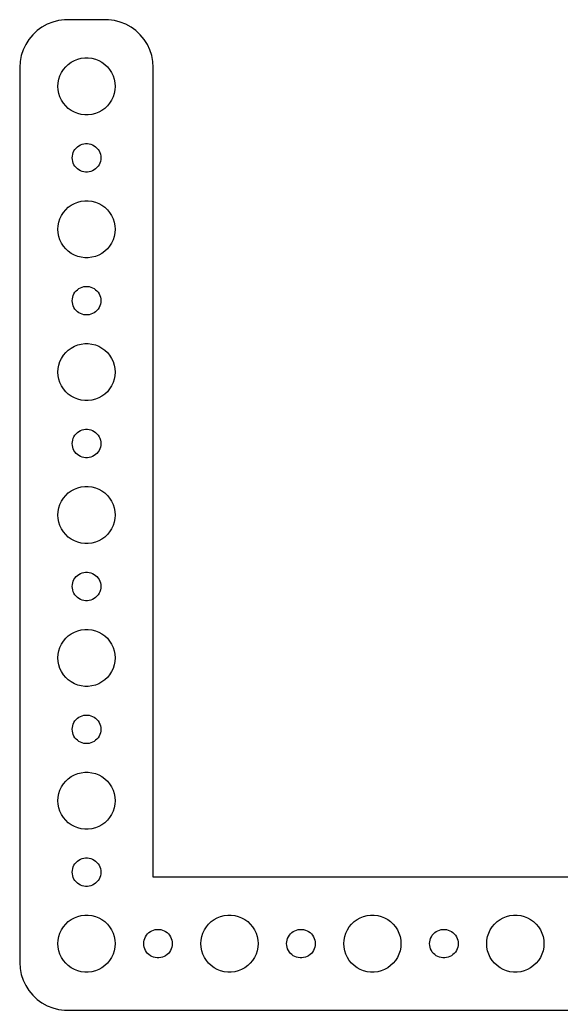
# Model space of a CAD drawing. Header units: metres. Extents: x -60 to 60, y -52 to 52.
# Drawn here: x -59.5 to -2.7, y -52 to 52 of the extents above; entities that cross this region are included whole.
import ezdxf

# ---------------------------------------------------------------- set-up
doc = ezdxf.new("R2010")
doc.units = ezdxf.units.M

msp = doc.modelspace()

# ---------------------------------------------------------------- linework, layer by layer
for p, q in [((-54.8139, 51.9901), (-55.4369, 51.9114)), ((-50.186, 51.9901), (-54.8139, 51.9901)), ((-49.5631, 51.9114), (-50.186, 51.9901)), ((-57.1791, 51.2216), (-57.6871, 50.8526)), ((-56.6289, 51.5241), (-57.1791, 51.2216)), ((-56.0451, 51.7553), (-56.6289, 51.5241)), ((-55.4369, 51.9114), (-56.0451, 51.7553)), ((-48.9549, 51.7553), (-49.5631, 51.9114)), ((-48.3711, 51.5241), (-48.9549, 51.7553)), ((-47.8209, 51.2216), (-48.3711, 51.5241)), ((-47.3129, 50.8526), (-47.8209, 51.2216)), ((-58.5451, 49.9389), (-58.8815, 49.4088)), ((-58.1448, 50.4227), (-58.5451, 49.9389)), ((-57.6871, 50.8526), (-58.1448, 50.4227)), ((-46.8551, 50.4227), (-47.3129, 50.8526)), ((-46.4549, 49.9389), (-46.8551, 50.4227)), ((-46.1185, 49.4088), (-46.4549, 49.9389)), ((-58.8815, 49.4088), (-59.1489, 48.8406)), ((-45.8511, 48.8406), (-46.1185, 49.4088)), ((-59.3429, 48.2434), (-59.4606, 47.6267)), ((-59.1489, 48.8406), (-59.3429, 48.2434)), ((-53.7773, 47.7145), (-53.427, 47.8532)), ((-53.427, 47.8532), (-53.0621, 47.9469)), ((-53.0621, 47.9469), (-52.6884, 47.9941)), ((-52.6884, 47.9941), (-52.3116, 47.9941)), ((-52.3116, 47.9941), (-51.9379, 47.9469)), ((-51.9379, 47.9469), (-51.5729, 47.8532)), ((-51.5729, 47.8532), (-51.2227, 47.7145)), ((-45.6571, 48.2434), (-45.8511, 48.8406)), ((-45.5394, 47.6267), (-45.6571, 48.2434)), ((-59.4606, 47.6267), (-59.5, 47)), ((-59.5, 47), (-59.5, -47)), ((-54.927, 46.7634), (-54.6869, 47.0536)), ((-54.6869, 47.0536), (-54.4123, 47.3115)), ((-54.4123, 47.3115), (-54.1075, 47.533)), ((-54.1075, 47.533), (-53.7773, 47.7145)), ((-51.2227, 47.7145), (-50.8925, 47.533)), ((-50.8925, 47.533), (-50.5877, 47.3115)), ((-50.5877, 47.3115), (-50.3131, 47.0536)), ((-50.3131, 47.0536), (-50.0729, 46.7634)), ((-45.5, 47), (-45.5394, 47.6267)), ((-45.5, -38.0099), (-45.5, 47)), ((-55.4057, 45.7461), (-55.2893, 46.1044)), ((-55.2893, 46.1044), (-55.1289, 46.4453)), ((-55.1289, 46.4453), (-54.927, 46.7634)), ((-50.0729, 46.7634), (-49.8711, 46.4453)), ((-49.8711, 46.4453), (-49.7107, 46.1044)), ((-49.7107, 46.1044), (-49.5942, 45.7461)), ((-55.5, 45), (-55.4763, 45.376)), ((-55.4763, 44.624), (-55.5, 45)), ((-55.4763, 45.376), (-55.4057, 45.7461)), ((-49.5942, 45.7461), (-49.5237, 45.376)), ((-49.5237, 45.376), (-49.5, 45)), ((-49.5, 45), (-49.5237, 44.624)), ((-55.4057, 44.2539), (-55.4763, 44.624)), ((-55.2893, 43.8956), (-55.4057, 44.2539)), ((-55.1289, 43.5547), (-55.2893, 43.8956)), ((-49.7107, 43.8956), (-49.8711, 43.5547)), ((-49.5942, 44.2539), (-49.7107, 43.8956)), ((-49.5237, 44.624), (-49.5942, 44.2539)), ((-54.927, 43.2366), (-55.1289, 43.5547)), ((-54.6869, 42.9464), (-54.927, 43.2366)), ((-54.4123, 42.6885), (-54.6869, 42.9464)), ((-54.1075, 42.467), (-54.4123, 42.6885)), ((-50.5877, 42.6885), (-50.8925, 42.467)), ((-50.3131, 42.9464), (-50.5877, 42.6885)), ((-50.0729, 43.2366), (-50.3131, 42.9464)), ((-49.8711, 43.5547), (-50.0729, 43.2366)), ((-53.7773, 42.2855), (-54.1075, 42.467)), ((-53.427, 42.1468), (-53.7773, 42.2855)), ((-53.0621, 42.0531), (-53.427, 42.1468)), ((-52.6884, 42.0059), (-53.0621, 42.0531)), ((-52.3116, 42.0059), (-52.6884, 42.0059)), ((-51.9379, 42.0531), (-52.3116, 42.0059)), ((-51.5729, 42.1468), (-51.9379, 42.0531)), ((-51.2227, 42.2855), (-51.5729, 42.1468)), ((-50.8925, 42.467), (-51.2227, 42.2855)), ((-53.7135, 38.3817), (-53.5934, 38.5268)), ((-53.5934, 38.5268), (-53.4561, 38.6558)), ((-53.4561, 38.6558), (-53.3037, 38.7665)), ((-53.3037, 38.7665), (-53.1387, 38.8572)), ((-53.1387, 38.8572), (-52.9635, 38.9266)), ((-52.9635, 38.9266), (-52.7811, 38.9734)), ((-52.7811, 38.9734), (-52.5942, 38.997)), ((-52.5942, 38.997), (-52.4058, 38.997)), ((-52.4058, 38.997), (-52.2189, 38.9734)), ((-52.2189, 38.9734), (-52.0365, 38.9266)), ((-52.0365, 38.9266), (-51.8613, 38.8572)), ((-51.8613, 38.8572), (-51.6963, 38.7665)), ((-51.6963, 38.7665), (-51.5439, 38.6558)), ((-51.5439, 38.6558), (-51.4065, 38.5268)), ((-51.4065, 38.5268), (-51.2865, 38.3817)), ((-54, 37.5), (-53.9882, 37.688)), ((-53.9882, 37.312), (-54, 37.5)), ((-53.9882, 37.688), (-53.9529, 37.873)), ((-53.9529, 37.873), (-53.8947, 38.0522)), ((-53.8947, 38.0522), (-53.8145, 38.2226)), ((-53.8145, 38.2226), (-53.7135, 38.3817)), ((-51.2865, 38.3817), (-51.1855, 38.2226)), ((-51.1855, 38.2226), (-51.1053, 38.0522)), ((-51.1053, 38.0522), (-51.0471, 37.873)), ((-51.0471, 37.873), (-51.0118, 37.688)), ((-51.0118, 37.688), (-51, 37.5)), ((-51, 37.5), (-51.0118, 37.312)), ((-53.9529, 37.127), (-53.9882, 37.312)), ((-53.8947, 36.9478), (-53.9529, 37.127)), ((-53.8145, 36.7774), (-53.8947, 36.9478)), ((-53.7135, 36.6183), (-53.8145, 36.7774)), ((-53.5934, 36.4732), (-53.7135, 36.6183)), ((-53.4561, 36.3442), (-53.5934, 36.4732)), ((-51.4065, 36.4732), (-51.5439, 36.3442)), ((-51.2865, 36.6183), (-51.4065, 36.4732)), ((-51.1855, 36.7774), (-51.2865, 36.6183)), ((-51.1053, 36.9478), (-51.1855, 36.7774)), ((-51.0471, 37.127), (-51.1053, 36.9478)), ((-51.0118, 37.312), (-51.0471, 37.127)), ((-53.3037, 36.2335), (-53.4561, 36.3442)), ((-53.1387, 36.1428), (-53.3037, 36.2335)), ((-52.9635, 36.0734), (-53.1387, 36.1428)), ((-52.7811, 36.0266), (-52.9635, 36.0734)), ((-52.5942, 36.003), (-52.7811, 36.0266)), ((-52.4058, 36.003), (-52.5942, 36.003)), ((-52.2189, 36.0266), (-52.4058, 36.003)), ((-52.0365, 36.0734), (-52.2189, 36.0266)), ((-51.8613, 36.1428), (-52.0365, 36.0734)), ((-51.6963, 36.2335), (-51.8613, 36.1428)), ((-51.5439, 36.3442), (-51.6963, 36.2335)), ((-54.6869, 32.0536), (-54.4123, 32.3115)), ((-54.4123, 32.3115), (-54.1075, 32.533)), ((-54.1075, 32.533), (-53.7773, 32.7145)), ((-53.7773, 32.7145), (-53.427, 32.8532)), ((-53.427, 32.8532), (-53.0621, 32.9469)), ((-53.0621, 32.9469), (-52.6884, 32.9941)), ((-52.6884, 32.9941), (-52.3116, 32.9941)), ((-52.3116, 32.9941), (-51.9379, 32.9469)), ((-51.9379, 32.9469), (-51.5729, 32.8532)), ((-51.5729, 32.8532), (-51.2227, 32.7145)), ((-51.2227, 32.7145), (-50.8925, 32.533)), ((-50.8925, 32.533), (-50.5877, 32.3115)), ((-50.5877, 32.3115), (-50.3131, 32.0536)), ((-55.2893, 31.1044), (-55.1289, 31.4453)), ((-55.1289, 31.4453), (-54.927, 31.7634)), ((-54.927, 31.7634), (-54.6869, 32.0536)), ((-50.3131, 32.0536), (-50.0729, 31.7634)), ((-50.0729, 31.7634), (-49.8711, 31.4453)), ((-49.8711, 31.4453), (-49.7107, 31.1044)), ((-55.5, 30), (-55.4763, 30.376)), ((-55.4763, 30.376), (-55.4057, 30.7461)), ((-55.4057, 30.7461), (-55.2893, 31.1044)), ((-49.7107, 31.1044), (-49.5942, 30.7461)), ((-49.5942, 30.7461), (-49.5237, 30.376)), ((-49.5237, 30.376), (-49.5, 30)), ((-55.4763, 29.624), (-55.5, 30)), ((-55.4057, 29.2539), (-55.4763, 29.624)), ((-55.2893, 28.8956), (-55.4057, 29.2539)), ((-49.5942, 29.2539), (-49.7107, 28.8956)), ((-49.5237, 29.624), (-49.5942, 29.2539)), ((-49.5, 30), (-49.5237, 29.624)), ((-55.1289, 28.5547), (-55.2893, 28.8956)), ((-54.927, 28.2366), (-55.1289, 28.5547)), ((-54.6869, 27.9464), (-54.927, 28.2366)), ((-50.0729, 28.2366), (-50.3131, 27.9464)), ((-49.8711, 28.5547), (-50.0729, 28.2366)), ((-49.7107, 28.8956), (-49.8711, 28.5547)), ((-54.4123, 27.6884), (-54.6869, 27.9464)), ((-54.1075, 27.467), (-54.4123, 27.6884)), ((-53.7773, 27.2855), (-54.1075, 27.467)), ((-53.427, 27.1468), (-53.7773, 27.2855)), ((-53.0621, 27.0531), (-53.427, 27.1468)), ((-52.6884, 27.0059), (-53.0621, 27.0531)), ((-51.9379, 27.0531), (-52.3116, 27.0059)), ((-51.5729, 27.1468), (-51.9379, 27.0531)), ((-51.2227, 27.2855), (-51.5729, 27.1468)), ((-50.8925, 27.467), (-51.2227, 27.2855)), ((-50.5877, 27.6884), (-50.8925, 27.467)), ((-50.3131, 27.9464), (-50.5877, 27.6884)), ((-52.3116, 27.0059), (-52.6884, 27.0059)), ((-53.1387, 23.8572), (-52.9635, 23.9266)), ((-52.9635, 23.9266), (-52.7811, 23.9734)), ((-52.7811, 23.9734), (-52.5942, 23.997)), ((-52.5942, 23.997), (-52.4058, 23.997)), ((-52.4058, 23.997), (-52.2189, 23.9734)), ((-52.2189, 23.9734), (-52.0365, 23.9266)), ((-52.0365, 23.9266), (-51.8613, 23.8572)), ((-53.9529, 22.873), (-53.8947, 23.0522)), ((-53.8947, 23.0522), (-53.8145, 23.2226)), ((-53.8145, 23.2226), (-53.7135, 23.3817)), ((-53.7135, 23.3817), (-53.5934, 23.5268)), ((-53.5934, 23.5268), (-53.4561, 23.6558)), ((-53.4561, 23.6558), (-53.3037, 23.7665)), ((-53.3037, 23.7665), (-53.1387, 23.8572)), ((-51.8613, 23.8572), (-51.6963, 23.7665)), ((-51.6963, 23.7665), (-51.5439, 23.6558)), ((-51.5439, 23.6558), (-51.4065, 23.5268)), ((-51.4065, 23.5268), (-51.2865, 23.3817)), ((-51.2865, 23.3817), (-51.1855, 23.2226)), ((-51.1855, 23.2226), (-51.1053, 23.0522)), ((-51.1053, 23.0522), (-51.0471, 22.873)), ((-54, 22.5), (-53.9882, 22.688)), ((-53.9882, 22.312), (-54, 22.5)), ((-53.9882, 22.688), (-53.9529, 22.873)), ((-53.9529, 22.127), (-53.9882, 22.312)), ((-53.8947, 21.9478), (-53.9529, 22.127)), ((-53.8145, 21.7774), (-53.8947, 21.9478)), ((-51.1053, 21.9478), (-51.1855, 21.7774)), ((-51.0471, 22.127), (-51.1053, 21.9478)), ((-51.0471, 22.873), (-51.0118, 22.688)), ((-51.0118, 22.312), (-51.0471, 22.127)), ((-51.0118, 22.688), (-51, 22.5)), ((-51, 22.5), (-51.0118, 22.312)), ((-53.7135, 21.6183), (-53.8145, 21.7774)), ((-53.5934, 21.4732), (-53.7135, 21.6183)), ((-53.4561, 21.3442), (-53.5934, 21.4732)), ((-53.3037, 21.2335), (-53.4561, 21.3442)), ((-53.1387, 21.1427), (-53.3037, 21.2335)), ((-52.9635, 21.0734), (-53.1387, 21.1427)), ((-52.7811, 21.0266), (-52.9635, 21.0734)), ((-52.5942, 21.003), (-52.7811, 21.0266)), ((-52.4058, 21.003), (-52.5942, 21.003)), ((-52.2189, 21.0266), (-52.4058, 21.003)), ((-52.0365, 21.0734), (-52.2189, 21.0266)), ((-51.8613, 21.1427), (-52.0365, 21.0734)), ((-51.6963, 21.2335), (-51.8613, 21.1427)), ((-51.5439, 21.3442), (-51.6963, 21.2335)), ((-51.4065, 21.4732), (-51.5439, 21.3442)), ((-51.2865, 21.6183), (-51.4065, 21.4732)), ((-51.1855, 21.7774), (-51.2865, 21.6183)), ((-54.1075, 17.533), (-53.7773, 17.7145)), ((-53.7773, 17.7145), (-53.427, 17.8532)), ((-53.427, 17.8532), (-53.0621, 17.9469)), ((-53.0621, 17.9469), (-52.6884, 17.9941)), ((-52.6884, 17.9941), (-52.3116, 17.9941)), ((-52.3116, 17.9941), (-51.9379, 17.9469)), ((-51.9379, 17.9469), (-51.5729, 17.8532)), ((-51.5729, 17.8532), (-51.2227, 17.7145)), ((-51.2227, 17.7145), (-50.8925, 17.533)), ((-55.1289, 16.4453), (-54.927, 16.7634)), ((-54.927, 16.7634), (-54.6869, 17.0536)), ((-54.6869, 17.0536), (-54.4123, 17.3115)), ((-54.4123, 17.3115), (-54.1075, 17.533)), ((-50.8925, 17.533), (-50.5877, 17.3115)), ((-50.5877, 17.3115), (-50.3131, 17.0536)), ((-50.3131, 17.0536), (-50.0729, 16.7634)), ((-50.0729, 16.7634), (-49.8711, 16.4453)), ((-55.4763, 15.376), (-55.4057, 15.7461)), ((-55.4057, 15.7461), (-55.2893, 16.1044)), ((-55.2893, 16.1044), (-55.1289, 16.4453)), ((-49.8711, 16.4453), (-49.7107, 16.1044)), ((-49.7107, 16.1044), (-49.5942, 15.7461)), ((-49.5942, 15.7461), (-49.5237, 15.376)), ((-55.5, 15), (-55.4763, 15.376)), ((-55.4763, 14.624), (-55.5, 15)), ((-55.4057, 14.2539), (-55.4763, 14.624)), ((-49.5237, 14.624), (-49.5942, 14.2539)), ((-49.5237, 15.376), (-49.5, 15)), ((-49.5, 15), (-49.5237, 14.624)), ((-55.2893, 13.8956), (-55.4057, 14.2539)), ((-55.1289, 13.5547), (-55.2893, 13.8956)), ((-54.927, 13.2366), (-55.1289, 13.5547)), ((-49.8711, 13.5547), (-50.0729, 13.2366)), ((-49.7107, 13.8956), (-49.8711, 13.5547)), ((-49.5942, 14.2539), (-49.7107, 13.8956)), ((-54.6869, 12.9464), (-54.927, 13.2366)), ((-54.4123, 12.6884), (-54.6869, 12.9464)), ((-54.1075, 12.467), (-54.4123, 12.6884)), ((-50.5877, 12.6884), (-50.8925, 12.467)), ((-50.3131, 12.9464), (-50.5877, 12.6884)), ((-50.0729, 13.2366), (-50.3131, 12.9464)), ((-53.7773, 12.2855), (-54.1075, 12.467)), ((-53.427, 12.1468), (-53.7773, 12.2855)), ((-53.0621, 12.0531), (-53.427, 12.1468)), ((-52.6884, 12.0059), (-53.0621, 12.0531)), ((-52.3116, 12.0059), (-52.6884, 12.0059)), ((-51.9379, 12.0531), (-52.3116, 12.0059)), ((-51.5729, 12.1468), (-51.9379, 12.0531)), ((-51.2227, 12.2855), (-51.5729, 12.1468)), ((-50.8925, 12.467), (-51.2227, 12.2855)), ((-53.8145, 8.22263), (-53.7135, 8.38167)), ((-53.7135, 8.38167), (-53.5934, 8.52681)), ((-53.5934, 8.52681), (-53.4561, 8.65576)), ((-53.4561, 8.65576), (-53.3037, 8.76648)), ((-53.3037, 8.76648), (-53.1387, 8.85724)), ((-53.1387, 8.85724), (-52.9635, 8.92657)), ((-52.9635, 8.92657), (-52.7811, 8.97342)), ((-52.7811, 8.97342), (-52.5942, 8.99704)), ((-52.5942, 8.99704), (-52.4058, 8.99704)), ((-52.4058, 8.99704), (-52.2189, 8.97342)), ((-52.2189, 8.97342), (-52.0365, 8.92657)), ((-52.0365, 8.92657), (-51.8613, 8.85724)), ((-51.8613, 8.85724), (-51.6963, 8.76648)), ((-51.6963, 8.76648), (-51.5439, 8.65576)), ((-51.5439, 8.65576), (-51.4065, 8.52681)), ((-51.4065, 8.52681), (-51.2865, 8.38167)), ((-51.2865, 8.38167), (-51.1855, 8.22263)), ((-54, 7.5), (-53.9882, 7.68799)), ((-53.9882, 7.312), (-54, 7.5)), ((-53.9882, 7.68799), (-53.9529, 7.87303)), ((-53.9529, 7.12695), (-53.9882, 7.312)), ((-53.9529, 7.87303), (-53.8947, 8.05219)), ((-53.8947, 8.05219), (-53.8145, 8.22263)), ((-51.1855, 8.22263), (-51.1053, 8.05219)), ((-51.1053, 8.05219), (-51.0471, 7.87303)), ((-51.0471, 7.87303), (-51.0118, 7.68799)), ((-51.0118, 7.312), (-51.0471, 7.12695)), ((-51.0118, 7.68799), (-51, 7.5)), ((-51, 7.5), (-51.0118, 7.312)), ((-53.8947, 6.9478), (-53.9529, 7.12695)), ((-53.8145, 6.77736), (-53.8947, 6.9478)), ((-53.7135, 6.61832), (-53.8145, 6.77736)), ((-53.5934, 6.47318), (-53.7135, 6.61832)), ((-53.4561, 6.34422), (-53.5934, 6.47318)), ((-53.3037, 6.23351), (-53.4561, 6.34422)), ((-51.5439, 6.34422), (-51.6963, 6.23351)), ((-51.4065, 6.47318), (-51.5439, 6.34422)), ((-51.2865, 6.61832), (-51.4065, 6.47318)), ((-51.1855, 6.77736), (-51.2865, 6.61832)), ((-51.1053, 6.9478), (-51.1855, 6.77736)), ((-51.0471, 7.12695), (-51.1053, 6.9478)), ((-53.1387, 6.14275), (-53.3037, 6.23351)), ((-52.9635, 6.07341), (-53.1387, 6.14275)), ((-52.7811, 6.02657), (-52.9635, 6.07341)), ((-52.5942, 6.00294), (-52.7811, 6.02657)), ((-52.4058, 6.00294), (-52.5942, 6.00294)), ((-52.2189, 6.02657), (-52.4058, 6.00294)), ((-52.0365, 6.07341), (-52.2189, 6.02657)), ((-51.8613, 6.14275), (-52.0365, 6.07341)), ((-51.6963, 6.23351), (-51.8613, 6.14275)), ((-54.6869, 2.05363), (-54.4123, 2.31154)), ((-54.4123, 2.31154), (-54.1075, 2.53297)), ((-54.1075, 2.53297), (-53.7773, 2.71448)), ((-53.7773, 2.71448), (-53.427, 2.85316)), ((-53.427, 2.85316), (-53.0621, 2.94685)), ((-53.0621, 2.94685), (-52.6884, 2.99408)), ((-52.6884, 2.99408), (-52.3116, 2.99408)), ((-52.3116, 2.99408), (-51.9379, 2.94685)), ((-51.9379, 2.94685), (-51.5729, 2.85316)), ((-51.5729, 2.85316), (-51.2227, 2.71448)), ((-51.2227, 2.71448), (-50.8925, 2.53297)), ((-50.8925, 2.53297), (-50.5877, 2.31154)), ((-50.5877, 2.31154), (-50.3131, 2.05363)), ((-55.4057, 0.74606), (-55.2893, 1.10437)), ((-55.2893, 1.10437), (-55.1289, 1.44525)), ((-55.1289, 1.44525), (-54.927, 1.76335)), ((-54.927, 1.76335), (-54.6869, 2.05363)), ((-50.3131, 2.05363), (-50.0729, 1.76335)), ((-50.0729, 1.76335), (-49.8711, 1.44525)), ((-49.8711, 1.44525), (-49.7107, 1.10437)), ((-49.7107, 1.10437), (-49.5942, 0.74606)), ((-55.5, 0), (-55.4763, 0.37599)), ((-55.4763, -0.37599), (-55.5, 0)), ((-55.4763, 0.37599), (-55.4057, 0.74606)), ((-49.5942, 0.74606), (-49.5237, 0.37599)), ((-49.5237, 0.37599), (-49.5, 0)), ((-49.5, 0), (-49.5237, -0.37599)), ((-55.4057, -0.74606), (-55.4763, -0.37599)), ((-55.2893, -1.10437), (-55.4057, -0.74606)), ((-49.5942, -0.74606), (-49.7107, -1.10437)), ((-49.5237, -0.37599), (-49.5942, -0.74606)), ((-55.1289, -1.44525), (-55.2893, -1.10437)), ((-54.927, -1.76335), (-55.1289, -1.44525)), ((-54.6869, -2.05363), (-54.927, -1.76335)), ((-54.4123, -2.31154), (-54.6869, -2.05363)), ((-50.3131, -2.05363), (-50.5877, -2.31154)), ((-50.0729, -1.76335), (-50.3131, -2.05363)), ((-49.8711, -1.44525), (-50.0729, -1.76335)), ((-49.7107, -1.10437), (-49.8711, -1.44525)), ((-54.1075, -2.53297), (-54.4123, -2.31154)), ((-53.7773, -2.71448), (-54.1075, -2.53297)), ((-53.427, -2.85316), (-53.7773, -2.71448)), ((-53.0621, -2.94685), (-53.427, -2.85316)), ((-52.6884, -2.99408), (-53.0621, -2.94685)), ((-52.3116, -2.99408), (-52.6884, -2.99408)), ((-51.9379, -2.94685), (-52.3116, -2.99408)), ((-51.5729, -2.85316), (-51.9379, -2.94685)), ((-51.2227, -2.71448), (-51.5729, -2.85316)), ((-50.8925, -2.53297), (-51.2227, -2.71448)), ((-50.5877, -2.31154), (-50.8925, -2.53297)), ((-53.4561, -6.34422), (-53.3037, -6.23351)), ((-53.3037, -6.23351), (-53.1387, -6.14275)), ((-53.1387, -6.14275), (-52.9635, -6.07341)), ((-52.9635, -6.07341), (-52.7811, -6.02657)), ((-52.7811, -6.02657), (-52.5942, -6.00294)), ((-52.5942, -6.00294), (-52.4058, -6.00294)), ((-52.4058, -6.00294), (-52.2189, -6.02657)), ((-52.2189, -6.02657), (-52.0365, -6.07341)), ((-52.0365, -6.07341), (-51.8613, -6.14275)), ((-51.8613, -6.14275), (-51.6963, -6.23351)), ((-51.6963, -6.23351), (-51.5439, -6.34422)), ((-53.9882, -7.312), (-53.9529, -7.12695)), ((-53.9529, -7.12695), (-53.8947, -6.9478)), ((-53.8947, -6.9478), (-53.8145, -6.77736)), ((-53.8145, -6.77736), (-53.7135, -6.61832)), ((-53.7135, -6.61832), (-53.5934, -6.47318)), ((-53.5934, -6.47318), (-53.4561, -6.34422)), ((-51.5439, -6.34422), (-51.4065, -6.47318)), ((-51.4065, -6.47318), (-51.2865, -6.61832)), ((-51.2865, -6.61832), (-51.1855, -6.77736)), ((-51.1855, -6.77736), (-51.1053, -6.9478)), ((-51.1053, -6.9478), (-51.0471, -7.12695)), ((-51.0471, -7.12695), (-51.0118, -7.312)), ((-54, -7.5), (-53.9882, -7.312)), ((-53.9882, -7.68799), (-54, -7.5)), ((-53.9529, -7.87303), (-53.9882, -7.68799)), ((-53.8947, -8.05219), (-53.9529, -7.87303)), ((-53.8145, -8.22263), (-53.8947, -8.05219)), ((-53.7135, -8.38167), (-53.8145, -8.22263)), ((-51.1855, -8.22263), (-51.2865, -8.38167)), ((-51.1053, -8.05219), (-51.1855, -8.22263)), ((-51.0471, -7.87303), (-51.1053, -8.05219)), ((-51.0118, -7.68799), (-51.0471, -7.87303)), ((-51.0118, -7.312), (-51, -7.5)), ((-51, -7.5), (-51.0118, -7.68799)), ((-53.5934, -8.52681), (-53.7135, -8.38167)), ((-53.4561, -8.65576), (-53.5934, -8.52681)), ((-53.3037, -8.76648), (-53.4561, -8.65576)), ((-53.1387, -8.85724), (-53.3037, -8.76648)), ((-52.9635, -8.92657), (-53.1387, -8.85724)), ((-52.7811, -8.97342), (-52.9635, -8.92657)), ((-52.5942, -8.99704), (-52.7811, -8.97342)), ((-52.4058, -8.99704), (-52.5942, -8.99704)), ((-52.2189, -8.97342), (-52.4058, -8.99704)), ((-52.0365, -8.92657), (-52.2189, -8.97342)), ((-51.8613, -8.85724), (-52.0365, -8.92657)), ((-51.6963, -8.76648), (-51.8613, -8.85724)), ((-51.5439, -8.65576), (-51.6963, -8.76648)), ((-51.4065, -8.52681), (-51.5439, -8.65576)), ((-51.2865, -8.38167), (-51.4065, -8.52681)), ((-54.4123, -12.6884), (-54.1075, -12.467)), ((-54.1075, -12.467), (-53.7773, -12.2855)), ((-53.7773, -12.2855), (-53.427, -12.1468)), ((-53.427, -12.1468), (-53.0621, -12.0531)), ((-53.0621, -12.0531), (-52.6884, -12.0059)), ((-52.6884, -12.0059), (-52.3116, -12.0059)), ((-52.3116, -12.0059), (-51.9379, -12.0531)), ((-51.9379, -12.0531), (-51.5729, -12.1468)), ((-51.5729, -12.1468), (-51.2227, -12.2855)), ((-51.2227, -12.2855), (-50.8925, -12.467)), ((-50.8925, -12.467), (-50.5877, -12.6884)), ((-55.1289, -13.5547), (-54.927, -13.2366)), ((-54.927, -13.2366), (-54.6869, -12.9464)), ((-54.6869, -12.9464), (-54.4123, -12.6884)), ((-50.5877, -12.6884), (-50.3131, -12.9464)), ((-50.3131, -12.9464), (-50.0729, -13.2366)), ((-50.0729, -13.2366), (-49.8711, -13.5547)), ((-55.4763, -14.624), (-55.4057, -14.2539)), ((-55.4057, -14.2539), (-55.2893, -13.8956)), ((-55.2893, -13.8956), (-55.1289, -13.5547)), ((-49.8711, -13.5547), (-49.7107, -13.8956)), ((-49.7107, -13.8956), (-49.5942, -14.2539)), ((-49.5942, -14.2539), (-49.5237, -14.624)), ((-55.5, -15), (-55.4763, -14.624)), ((-55.4763, -15.376), (-55.5, -15)), ((-55.4057, -15.7461), (-55.4763, -15.376)), ((-49.5237, -15.376), (-49.5942, -15.7461)), ((-49.5237, -14.624), (-49.5, -15)), ((-49.5, -15), (-49.5237, -15.376)), ((-55.2893, -16.1044), (-55.4057, -15.7461)), ((-55.1289, -16.4453), (-55.2893, -16.1044)), ((-54.927, -16.7634), (-55.1289, -16.4453)), ((-49.8711, -16.4453), (-50.0729, -16.7634)), ((-49.7107, -16.1044), (-49.8711, -16.4453)), ((-49.5942, -15.7461), (-49.7107, -16.1044)), ((-54.6869, -17.0536), (-54.927, -16.7634)), ((-54.4123, -17.3115), (-54.6869, -17.0536)), ((-54.1075, -17.533), (-54.4123, -17.3115)), ((-53.7773, -17.7145), (-54.1075, -17.533)), ((-50.8925, -17.533), (-51.2227, -17.7145)), ((-50.5877, -17.3115), (-50.8925, -17.533)), ((-50.3131, -17.0536), (-50.5877, -17.3115)), ((-50.0729, -16.7634), (-50.3131, -17.0536)), ((-53.427, -17.8532), (-53.7773, -17.7145)), ((-53.0621, -17.9469), (-53.427, -17.8532)), ((-52.6884, -17.9941), (-53.0621, -17.9469)), ((-52.3116, -17.9941), (-52.6884, -17.9941)), ((-51.9379, -17.9469), (-52.3116, -17.9941)), ((-51.5729, -17.8532), (-51.9379, -17.9469)), ((-51.2227, -17.7145), (-51.5729, -17.8532)), ((-53.8947, -21.9478), (-53.8145, -21.7774)), ((-53.8145, -21.7774), (-53.7135, -21.6183)), ((-53.7135, -21.6183), (-53.5934, -21.4732)), ((-53.5934, -21.4732), (-53.4561, -21.3442)), ((-53.4561, -21.3442), (-53.3037, -21.2335)), ((-53.3037, -21.2335), (-53.1387, -21.1427)), ((-53.1387, -21.1427), (-52.9635, -21.0734)), ((-52.9635, -21.0734), (-52.7811, -21.0266)), ((-52.7811, -21.0266), (-52.5942, -21.003)), ((-52.5942, -21.003), (-52.4058, -21.003)), ((-52.4058, -21.003), (-52.2189, -21.0266)), ((-52.2189, -21.0266), (-52.0365, -21.0734)), ((-52.0365, -21.0734), (-51.8613, -21.1427)), ((-51.8613, -21.1427), (-51.6963, -21.2335)), ((-51.6963, -21.2335), (-51.5439, -21.3442)), ((-51.5439, -21.3442), (-51.4065, -21.4732)), ((-51.4065, -21.4732), (-51.2865, -21.6183)), ((-51.2865, -21.6183), (-51.1855, -21.7774)), ((-51.1855, -21.7774), (-51.1053, -21.9478)), ((-54, -22.5), (-53.9882, -22.312)), ((-53.9882, -22.688), (-54, -22.5)), ((-53.9882, -22.312), (-53.9529, -22.127)), ((-53.9529, -22.873), (-53.9882, -22.688)), ((-53.9529, -22.127), (-53.8947, -21.9478)), ((-53.8947, -23.0522), (-53.9529, -22.873)), ((-51.1053, -21.9478), (-51.0471, -22.127)), ((-51.0471, -22.873), (-51.1053, -23.0522)), ((-51.0471, -22.127), (-51.0118, -22.312)), ((-51.0118, -22.688), (-51.0471, -22.873)), ((-51.0118, -22.312), (-51, -22.5)), ((-51, -22.5), (-51.0118, -22.688)), ((-53.8145, -23.2226), (-53.8947, -23.0522)), ((-53.7135, -23.3817), (-53.8145, -23.2226)), ((-53.5934, -23.5268), (-53.7135, -23.3817)), ((-53.4561, -23.6558), (-53.5934, -23.5268)), ((-53.3037, -23.7665), (-53.4561, -23.6558)), ((-53.1387, -23.8572), (-53.3037, -23.7665)), ((-52.9635, -23.9266), (-53.1387, -23.8572)), ((-51.8613, -23.8572), (-52.0365, -23.9266)), ((-51.6963, -23.7665), (-51.8613, -23.8572)), ((-51.5439, -23.6558), (-51.6963, -23.7665)), ((-51.4065, -23.5268), (-51.5439, -23.6558)), ((-51.2865, -23.3817), (-51.4065, -23.5268)), ((-51.1855, -23.2226), (-51.2865, -23.3817)), ((-51.1053, -23.0522), (-51.1855, -23.2226)), ((-52.7811, -23.9734), (-52.9635, -23.9266)), ((-52.5942, -23.997), (-52.7811, -23.9734)), ((-52.4058, -23.997), (-52.5942, -23.997)), ((-52.2189, -23.9734), (-52.4058, -23.997)), ((-52.0365, -23.9266), (-52.2189, -23.9734)), ((-53.0621, -27.0531), (-52.6884, -27.0059)), ((-52.6884, -27.0059), (-52.3116, -27.0059)), ((-52.3116, -27.0059), (-51.9379, -27.0531)), ((-54.927, -28.2366), (-54.6869, -27.9464)), ((-54.6869, -27.9464), (-54.4123, -27.6884)), ((-54.4123, -27.6884), (-54.1075, -27.467)), ((-54.1075, -27.467), (-53.7773, -27.2855)), ((-53.7773, -27.2855), (-53.427, -27.1468)), ((-53.427, -27.1468), (-53.0621, -27.0531)), ((-51.9379, -27.0531), (-51.5729, -27.1468)), ((-51.5729, -27.1468), (-51.2227, -27.2855)), ((-51.2227, -27.2855), (-50.8925, -27.467)), ((-50.8925, -27.467), (-50.5877, -27.6884)), ((-50.5877, -27.6884), (-50.3131, -27.9464)), ((-50.3131, -27.9464), (-50.0729, -28.2366)), ((-55.4057, -29.2539), (-55.2893, -28.8956)), ((-55.2893, -28.8956), (-55.1289, -28.5547)), ((-55.1289, -28.5547), (-54.927, -28.2366)), ((-50.0729, -28.2366), (-49.8711, -28.5547)), ((-49.8711, -28.5547), (-49.7107, -28.8956)), ((-49.7107, -28.8956), (-49.5942, -29.2539)), ((-55.5, -30), (-55.4763, -29.624)), ((-55.4763, -30.376), (-55.5, -30)), ((-55.4763, -29.624), (-55.4057, -29.2539)), ((-49.5942, -29.2539), (-49.5237, -29.624)), ((-49.5237, -29.624), (-49.5, -30)), ((-49.5, -30), (-49.5237, -30.376)), ((-55.4057, -30.7461), (-55.4763, -30.376)), ((-55.2893, -31.1044), (-55.4057, -30.7461)), ((-55.1289, -31.4453), (-55.2893, -31.1044)), ((-49.7107, -31.1044), (-49.8711, -31.4453)), ((-49.5942, -30.7461), (-49.7107, -31.1044)), ((-49.5237, -30.376), (-49.5942, -30.7461)), ((-54.927, -31.7634), (-55.1289, -31.4453)), ((-54.6869, -32.0536), (-54.927, -31.7634)), ((-54.4123, -32.3115), (-54.6869, -32.0536)), ((-50.3131, -32.0536), (-50.5877, -32.3115)), ((-50.0729, -31.7634), (-50.3131, -32.0536)), ((-49.8711, -31.4453), (-50.0729, -31.7634)), ((-54.1075, -32.533), (-54.4123, -32.3115)), ((-53.7773, -32.7145), (-54.1075, -32.533)), ((-53.427, -32.8532), (-53.7773, -32.7145)), ((-53.0621, -32.9469), (-53.427, -32.8532)), ((-52.6884, -32.9941), (-53.0621, -32.9469)), ((-52.3116, -32.9941), (-52.6884, -32.9941)), ((-51.9379, -32.9469), (-52.3116, -32.9941)), ((-51.5729, -32.8532), (-51.9379, -32.9469)), ((-51.2227, -32.7145), (-51.5729, -32.8532)), ((-50.8925, -32.533), (-51.2227, -32.7145)), ((-50.5877, -32.3115), (-50.8925, -32.533)), ((-53.5934, -36.4732), (-53.4561, -36.3442)), ((-53.4561, -36.3442), (-53.3037, -36.2335)), ((-53.3037, -36.2335), (-53.1387, -36.1428)), ((-53.1387, -36.1428), (-52.9635, -36.0734)), ((-52.9635, -36.0734), (-52.7811, -36.0266)), ((-52.7811, -36.0266), (-52.5942, -36.003)), ((-52.5942, -36.003), (-52.4058, -36.003)), ((-52.4058, -36.003), (-52.2189, -36.0266)), ((-52.2189, -36.0266), (-52.0365, -36.0734)), ((-52.0365, -36.0734), (-51.8613, -36.1428)), ((-51.8613, -36.1428), (-51.6963, -36.2335)), ((-51.6963, -36.2335), (-51.5439, -36.3442)), ((-51.5439, -36.3442), (-51.4065, -36.4732)), ((-54, -37.5), (-53.9882, -37.312)), ((-53.9882, -37.312), (-53.9529, -37.127)), ((-53.9529, -37.127), (-53.8947, -36.9478)), ((-53.8947, -36.9478), (-53.8145, -36.7774)), ((-53.8145, -36.7774), (-53.7135, -36.6183)), ((-53.7135, -36.6183), (-53.5934, -36.4732)), ((-51.4065, -36.4732), (-51.2865, -36.6183)), ((-51.2865, -36.6183), (-51.1855, -36.7774)), ((-51.1855, -36.7774), (-51.1053, -36.9478)), ((-51.1053, -36.9478), (-51.0471, -37.127)), ((-51.0471, -37.127), (-51.0118, -37.312)), ((-51.0118, -37.312), (-51, -37.5)), ((-53.9882, -37.688), (-54, -37.5)), ((-53.9529, -37.873), (-53.9882, -37.688)), ((-53.8947, -38.0522), (-53.9529, -37.873)), ((-53.8145, -38.2226), (-53.8947, -38.0522)), ((-53.7135, -38.3817), (-53.8145, -38.2226)), ((-53.5934, -38.5268), (-53.7135, -38.3817)), ((-51.2865, -38.3817), (-51.4065, -38.5268)), ((-51.1855, -38.2226), (-51.2865, -38.3817)), ((-51.1053, -38.0522), (-51.1855, -38.2226)), ((-51.0471, -37.873), (-51.1053, -38.0522)), ((-51.0118, -37.688), (-51.0471, -37.873)), ((-51, -37.5), (-51.0118, -37.688)), ((54.8139, -38.0099), (-45.5, -38.0099)), ((-53.4561, -38.6558), (-53.5934, -38.5268)), ((-53.3037, -38.7665), (-53.4561, -38.6558)), ((-53.1387, -38.8572), (-53.3037, -38.7665)), ((-52.9635, -38.9266), (-53.1387, -38.8572)), ((-52.7811, -38.9734), (-52.9635, -38.9266)), ((-52.5942, -38.997), (-52.7811, -38.9734)), ((-52.4058, -38.997), (-52.5942, -38.997)), ((-52.2189, -38.9734), (-52.4058, -38.997)), ((-52.0365, -38.9266), (-52.2189, -38.9734)), ((-51.8613, -38.8572), (-52.0365, -38.9266)), ((-51.6963, -38.7665), (-51.8613, -38.8572)), ((-51.5439, -38.6558), (-51.6963, -38.7665)), ((-51.4065, -38.5268), (-51.5439, -38.6558)), ((-54.4123, -42.6885), (-54.1075, -42.467)), ((-54.1075, -42.467), (-53.7773, -42.2855)), ((-53.7773, -42.2855), (-53.427, -42.1468)), ((-53.427, -42.1468), (-53.0621, -42.0531)), ((-53.0621, -42.0531), (-52.6884, -42.0059)), ((-52.6884, -42.0059), (-52.3116, -42.0059)), ((-52.3116, -42.0059), (-51.9379, -42.0531)), ((-51.9379, -42.0531), (-51.5729, -42.1468)), ((-51.5729, -42.1468), (-51.2227, -42.2855)), ((-51.2227, -42.2855), (-50.8925, -42.467)), ((-50.8925, -42.467), (-50.5877, -42.6885)), ((-39.4123, -42.6885), (-39.1075, -42.467)), ((-39.1075, -42.467), (-38.7773, -42.2855)), ((-38.7773, -42.2855), (-38.427, -42.1468)), ((-38.427, -42.1468), (-38.0621, -42.0531)), ((-38.0621, -42.0531), (-37.6884, -42.0059)), ((-37.6884, -42.0059), (-37.3116, -42.0059)), ((-37.3116, -42.0059), (-36.9379, -42.0531)), ((-36.9379, -42.0531), (-36.5729, -42.1468)), ((-36.5729, -42.1468), (-36.2227, -42.2855)), ((-36.2227, -42.2855), (-35.8925, -42.467)), ((-35.8925, -42.467), (-35.5877, -42.6885)), ((-24.4123, -42.6885), (-24.1075, -42.467)), ((-24.1075, -42.467), (-23.7773, -42.2855)), ((-23.7773, -42.2855), (-23.427, -42.1468)), ((-23.427, -42.1468), (-23.0621, -42.0531)), ((-23.0621, -42.0531), (-22.6884, -42.0059)), ((-22.6884, -42.0059), (-22.3116, -42.0059)), ((-22.3116, -42.0059), (-21.9379, -42.0531)), ((-21.9379, -42.0531), (-21.5729, -42.1468)), ((-21.5729, -42.1468), (-21.2227, -42.2855)), ((-21.2227, -42.2855), (-20.8925, -42.467)), ((-20.8925, -42.467), (-20.5877, -42.6885)), ((-9.41226, -42.6885), (-9.10747, -42.467)), ((-9.10747, -42.467), (-8.77733, -42.2855)), ((-8.77733, -42.2855), (-8.42705, -42.1468)), ((-8.42705, -42.1468), (-8.06213, -42.0531)), ((-8.06213, -42.0531), (-7.68837, -42.0059)), ((-7.68837, -42.0059), (-7.31161, -42.0059)), ((-7.31161, -42.0059), (-6.93785, -42.0531)), ((-6.93785, -42.0531), (-6.57294, -42.1468)), ((-6.57294, -42.1468), (-6.22266, -42.2855)), ((-6.22266, -42.2855), (-5.89252, -42.467)), ((-5.89252, -42.467), (-5.58772, -42.6885)), ((-55.2893, -43.8956), (-55.1289, -43.5547)), ((-55.1289, -43.5547), (-54.927, -43.2366)), ((-54.927, -43.2366), (-54.6869, -42.9464)), ((-54.6869, -42.9464), (-54.4123, -42.6885)), ((-50.5877, -42.6885), (-50.3131, -42.9464)), ((-50.3131, -42.9464), (-50.0729, -43.2366)), ((-50.0729, -43.2366), (-49.8711, -43.5547)), ((-49.8711, -43.5547), (-49.7107, -43.8956)), ((-45.8037, -43.7335), (-45.6387, -43.6428)), ((-45.6387, -43.6428), (-45.4635, -43.5734)), ((-45.4635, -43.5734), (-45.2811, -43.5266)), ((-45.2811, -43.5266), (-45.0942, -43.503)), ((-45.0942, -43.503), (-44.9058, -43.503)), ((-44.9058, -43.503), (-44.7189, -43.5266)), ((-44.7189, -43.5266), (-44.5365, -43.5734)), ((-44.5365, -43.5734), (-44.3613, -43.6428)), ((-44.3613, -43.6428), (-44.1963, -43.7335)), ((-40.2893, -43.8956), (-40.1289, -43.5547)), ((-40.1289, -43.5547), (-39.927, -43.2366)), ((-39.927, -43.2366), (-39.6869, -42.9464)), ((-39.6869, -42.9464), (-39.4123, -42.6885)), ((-35.5877, -42.6885), (-35.3131, -42.9464)), ((-35.3131, -42.9464), (-35.0729, -43.2366)), ((-35.0729, -43.2366), (-34.8711, -43.5547)), ((-34.8711, -43.5547), (-34.7107, -43.8956)), ((-30.8037, -43.7335), (-30.6387, -43.6428)), ((-30.6387, -43.6428), (-30.4635, -43.5734)), ((-30.4635, -43.5734), (-30.2811, -43.5266)), ((-30.2811, -43.5266), (-30.0942, -43.503)), ((-30.0942, -43.503), (-29.9058, -43.503)), ((-29.9058, -43.503), (-29.7189, -43.5266)), ((-29.7189, -43.5266), (-29.5365, -43.5734)), ((-29.5365, -43.5734), (-29.3613, -43.6428)), ((-29.3613, -43.6428), (-29.1963, -43.7335)), ((-25.2893, -43.8956), (-25.1289, -43.5547)), ((-25.1289, -43.5547), (-24.927, -43.2366)), ((-24.927, -43.2366), (-24.6869, -42.9464)), ((-24.6869, -42.9464), (-24.4123, -42.6885)), ((-20.5877, -42.6885), (-20.3131, -42.9464)), ((-20.3131, -42.9464), (-20.0729, -43.2366)), ((-20.0729, -43.2366), (-19.8711, -43.5547)), ((-19.8711, -43.5547), (-19.7107, -43.8956)), ((-15.8037, -43.7335), (-15.6387, -43.6428)), ((-15.6387, -43.6428), (-15.4635, -43.5734)), ((-15.4635, -43.5734), (-15.2811, -43.5266)), ((-15.2811, -43.5266), (-15.0942, -43.503)), ((-15.0942, -43.503), (-14.9058, -43.503)), ((-14.9058, -43.503), (-14.7189, -43.5266)), ((-14.7189, -43.5266), (-14.5365, -43.5734)), ((-14.5365, -43.5734), (-14.3613, -43.6428)), ((-14.3613, -43.6428), (-14.1963, -43.7335)), ((-10.2893, -43.8956), (-10.1289, -43.5547)), ((-10.1289, -43.5547), (-9.92705, -43.2366)), ((-9.92705, -43.2366), (-9.6869, -42.9464)), ((-9.6869, -42.9464), (-9.41226, -42.6885)), ((-5.58772, -42.6885), (-5.31308, -42.9464)), ((-5.31308, -42.9464), (-5.07294, -43.2366)), ((-5.07294, -43.2366), (-4.87108, -43.5547)), ((-4.87108, -43.5547), (-4.71066, -43.8956)), ((-55.5, -45), (-55.4763, -44.624)), ((-55.4763, -44.624), (-55.4057, -44.2539)), ((-55.4057, -44.2539), (-55.2893, -43.8956)), ((-49.7107, -43.8956), (-49.5942, -44.2539)), ((-49.5942, -44.2539), (-49.5237, -44.624)), ((-49.5237, -44.624), (-49.5, -45)), ((-46.4882, -44.812), (-46.4529, -44.627)), ((-46.4529, -44.627), (-46.3947, -44.4478)), ((-46.3947, -44.4478), (-46.3145, -44.2774)), ((-46.3145, -44.2774), (-46.2135, -44.1183)), ((-46.2135, -44.1183), (-46.0934, -43.9732)), ((-46.0934, -43.9732), (-45.9561, -43.8442)), ((-45.9561, -43.8442), (-45.8037, -43.7335)), ((-44.1963, -43.7335), (-44.0439, -43.8442)), ((-44.0439, -43.8442), (-43.9065, -43.9732)), ((-43.9065, -43.9732), (-43.7865, -44.1183)), ((-43.7865, -44.1183), (-43.6855, -44.2774)), ((-43.6855, -44.2774), (-43.6053, -44.4478)), ((-43.6053, -44.4478), (-43.5471, -44.627)), ((-43.5471, -44.627), (-43.5118, -44.812)), ((-40.5, -45), (-40.4763, -44.624)), ((-40.4763, -44.624), (-40.4057, -44.2539)), ((-40.4057, -44.2539), (-40.2893, -43.8956)), ((-34.7107, -43.8956), (-34.5942, -44.2539)), ((-34.5942, -44.2539), (-34.5237, -44.624)), ((-34.5237, -44.624), (-34.5, -45)), ((-31.4882, -44.812), (-31.4529, -44.627)), ((-31.4529, -44.627), (-31.3947, -44.4478)), ((-31.3947, -44.4478), (-31.3145, -44.2774)), ((-31.3145, -44.2774), (-31.2135, -44.1183)), ((-31.2135, -44.1183), (-31.0934, -43.9732)), ((-31.0934, -43.9732), (-30.9561, -43.8442)), ((-30.9561, -43.8442), (-30.8037, -43.7335)), ((-29.1963, -43.7335), (-29.0439, -43.8442)), ((-29.0439, -43.8442), (-28.9065, -43.9732)), ((-28.9065, -43.9732), (-28.7865, -44.1183)), ((-28.7865, -44.1183), (-28.6855, -44.2774)), ((-28.6855, -44.2774), (-28.6053, -44.4478)), ((-28.6053, -44.4478), (-28.5471, -44.627)), ((-28.5471, -44.627), (-28.5118, -44.812)), ((-25.5, -45), (-25.4763, -44.624)), ((-25.4763, -44.624), (-25.4057, -44.2539)), ((-25.4057, -44.2539), (-25.2893, -43.8956)), ((-19.7107, -43.8956), (-19.5942, -44.2539)), ((-19.5942, -44.2539), (-19.5237, -44.624)), ((-19.5237, -44.624), (-19.5, -45)), ((-16.4882, -44.812), (-16.4529, -44.627)), ((-16.4529, -44.627), (-16.3947, -44.4478)), ((-16.3947, -44.4478), (-16.3145, -44.2774)), ((-16.3145, -44.2774), (-16.2135, -44.1183)), ((-16.2135, -44.1183), (-16.0934, -43.9732)), ((-16.0934, -43.9732), (-15.9561, -43.8442)), ((-15.9561, -43.8442), (-15.8037, -43.7335)), ((-14.1963, -43.7335), (-14.0439, -43.8442)), ((-14.0439, -43.8442), (-13.9065, -43.9732)), ((-13.9065, -43.9732), (-13.7865, -44.1183)), ((-13.7865, -44.1183), (-13.6855, -44.2774)), ((-13.6855, -44.2774), (-13.6053, -44.4478)), ((-13.6053, -44.4478), (-13.5471, -44.627)), ((-13.5471, -44.627), (-13.5118, -44.812)), ((-10.5, -45), (-10.4763, -44.624)), ((-10.4763, -44.624), (-10.4057, -44.2539)), ((-10.4057, -44.2539), (-10.2893, -43.8956)), ((-4.71066, -43.8956), (-4.59424, -44.2539)), ((-4.59424, -44.2539), (-4.52365, -44.624)), ((-4.52365, -44.624), (-4.5, -45)), ((-55.4763, -45.376), (-55.5, -45)), ((-55.4057, -45.7461), (-55.4763, -45.376)), ((-55.2893, -46.1044), (-55.4057, -45.7461)), ((-49.5942, -45.7461), (-49.7107, -46.1044)), ((-49.5237, -45.376), (-49.5942, -45.7461)), ((-49.5, -45), (-49.5237, -45.376)), ((-46.5, -45), (-46.4882, -44.812)), ((-46.4882, -45.188), (-46.5, -45)), ((-46.4529, -45.373), (-46.4882, -45.188)), ((-46.3947, -45.5522), (-46.4529, -45.373)), ((-46.3145, -45.7226), (-46.3947, -45.5522)), ((-46.2135, -45.8817), (-46.3145, -45.7226)), ((-43.6855, -45.7226), (-43.7865, -45.8817)), ((-43.6053, -45.5522), (-43.6855, -45.7226)), ((-43.5471, -45.373), (-43.6053, -45.5522)), ((-43.5118, -45.188), (-43.5471, -45.373)), ((-43.5118, -44.812), (-43.5, -45)), ((-43.5, -45), (-43.5118, -45.188)), ((-40.4763, -45.376), (-40.5, -45)), ((-40.4057, -45.7461), (-40.4763, -45.376)), ((-40.2893, -46.1044), (-40.4057, -45.7461)), ((-34.5942, -45.7461), (-34.7107, -46.1044)), ((-34.5237, -45.376), (-34.5942, -45.7461)), ((-34.5, -45), (-34.5237, -45.376)), ((-31.5, -45), (-31.4882, -44.812)), ((-31.4882, -45.188), (-31.5, -45)), ((-31.4529, -45.373), (-31.4882, -45.188)), ((-31.3947, -45.5522), (-31.4529, -45.373)), ((-31.3145, -45.7226), (-31.3947, -45.5522)), ((-31.2135, -45.8817), (-31.3145, -45.7226)), ((-28.6855, -45.7226), (-28.7865, -45.8817)), ((-28.6053, -45.5522), (-28.6855, -45.7226)), ((-28.5471, -45.373), (-28.6053, -45.5522)), ((-28.5118, -45.188), (-28.5471, -45.373)), ((-28.5118, -44.812), (-28.5, -45)), ((-28.5, -45), (-28.5118, -45.188)), ((-25.4763, -45.376), (-25.5, -45)), ((-25.4057, -45.7461), (-25.4763, -45.376)), ((-25.2893, -46.1044), (-25.4057, -45.7461)), ((-19.5942, -45.7461), (-19.7107, -46.1044)), ((-19.5237, -45.376), (-19.5942, -45.7461)), ((-19.5, -45), (-19.5237, -45.376)), ((-16.5, -45), (-16.4882, -44.812)), ((-16.4882, -45.188), (-16.5, -45)), ((-16.4529, -45.373), (-16.4882, -45.188)), ((-16.3947, -45.5522), (-16.4529, -45.373)), ((-16.3145, -45.7226), (-16.3947, -45.5522)), ((-16.2135, -45.8817), (-16.3145, -45.7226)), ((-13.6855, -45.7226), (-13.7865, -45.8817)), ((-13.6053, -45.5522), (-13.6855, -45.7226)), ((-13.5471, -45.373), (-13.6053, -45.5522)), ((-13.5118, -45.188), (-13.5471, -45.373)), ((-13.5118, -44.812), (-13.5, -45)), ((-13.5, -45), (-13.5118, -45.188)), ((-10.4763, -45.376), (-10.5, -45)), ((-10.4057, -45.7461), (-10.4763, -45.376)), ((-10.2893, -46.1044), (-10.4057, -45.7461)), ((-4.59424, -45.7461), (-4.71066, -46.1044)), ((-4.52365, -45.376), (-4.59424, -45.7461)), ((-4.5, -45), (-4.52365, -45.376)), ((-55.1289, -46.4453), (-55.2893, -46.1044)), ((-54.927, -46.7634), (-55.1289, -46.4453)), ((-54.6869, -47.0536), (-54.927, -46.7634)), ((-50.0729, -46.7634), (-50.3131, -47.0536)), ((-49.8711, -46.4453), (-50.0729, -46.7634)), ((-49.7107, -46.1044), (-49.8711, -46.4453)), ((-46.0934, -46.0268), (-46.2135, -45.8817)), ((-45.9561, -46.1558), (-46.0934, -46.0268)), ((-45.8037, -46.2665), (-45.9561, -46.1558)), ((-45.6387, -46.3572), (-45.8037, -46.2665)), ((-45.4635, -46.4266), (-45.6387, -46.3572)), ((-45.2811, -46.4734), (-45.4635, -46.4266)), ((-45.0942, -46.497), (-45.2811, -46.4734)), ((-44.9058, -46.497), (-45.0942, -46.497)), ((-44.7189, -46.4734), (-44.9058, -46.497)), ((-44.5365, -46.4266), (-44.7189, -46.4734)), ((-44.3613, -46.3572), (-44.5365, -46.4266)), ((-44.1963, -46.2665), (-44.3613, -46.3572)), ((-44.0439, -46.1558), (-44.1963, -46.2665)), ((-43.9065, -46.0268), (-44.0439, -46.1558)), ((-43.7865, -45.8817), (-43.9065, -46.0268)), ((-40.1289, -46.4453), (-40.2893, -46.1044)), ((-39.927, -46.7634), (-40.1289, -46.4453)), ((-39.6869, -47.0536), (-39.927, -46.7634)), ((-35.0729, -46.7634), (-35.3131, -47.0536)), ((-34.8711, -46.4453), (-35.0729, -46.7634)), ((-34.7107, -46.1044), (-34.8711, -46.4453)), ((-31.0934, -46.0268), (-31.2135, -45.8817)), ((-30.9561, -46.1558), (-31.0934, -46.0268)), ((-30.8037, -46.2665), (-30.9561, -46.1558)), ((-30.6387, -46.3572), (-30.8037, -46.2665)), ((-30.4635, -46.4266), (-30.6387, -46.3572)), ((-30.2811, -46.4734), (-30.4635, -46.4266)), ((-30.0942, -46.497), (-30.2811, -46.4734)), ((-29.9058, -46.497), (-30.0942, -46.497)), ((-29.7189, -46.4734), (-29.9058, -46.497)), ((-29.5365, -46.4266), (-29.7189, -46.4734)), ((-29.3613, -46.3572), (-29.5365, -46.4266)), ((-29.1963, -46.2665), (-29.3613, -46.3572)), ((-29.0439, -46.1558), (-29.1963, -46.2665)), ((-28.9065, -46.0268), (-29.0439, -46.1558)), ((-28.7865, -45.8817), (-28.9065, -46.0268)), ((-25.1289, -46.4453), (-25.2893, -46.1044)), ((-24.927, -46.7634), (-25.1289, -46.4453)), ((-24.6869, -47.0536), (-24.927, -46.7634)), ((-20.0729, -46.7634), (-20.3131, -47.0536)), ((-19.8711, -46.4453), (-20.0729, -46.7634)), ((-19.7107, -46.1044), (-19.8711, -46.4453)), ((-16.0934, -46.0268), (-16.2135, -45.8817)), ((-15.9561, -46.1558), (-16.0934, -46.0268)), ((-15.8037, -46.2665), (-15.9561, -46.1558)), ((-15.6387, -46.3572), (-15.8037, -46.2665)), ((-15.4635, -46.4266), (-15.6387, -46.3572)), ((-15.2811, -46.4734), (-15.4635, -46.4266)), ((-15.0942, -46.497), (-15.2811, -46.4734)), ((-14.9058, -46.497), (-15.0942, -46.497)), ((-14.7189, -46.4734), (-14.9058, -46.497)), ((-14.5365, -46.4266), (-14.7189, -46.4734)), ((-14.3613, -46.3572), (-14.5365, -46.4266)), ((-14.1963, -46.2665), (-14.3613, -46.3572)), ((-14.0439, -46.1558), (-14.1963, -46.2665)), ((-13.9065, -46.0268), (-14.0439, -46.1558)), ((-13.7865, -45.8817), (-13.9065, -46.0268)), ((-10.1289, -46.4453), (-10.2893, -46.1044)), ((-9.92705, -46.7634), (-10.1289, -46.4453)), ((-9.6869, -47.0536), (-9.92705, -46.7634)), ((-5.07294, -46.7634), (-5.31308, -47.0536)), ((-4.87108, -46.4453), (-5.07294, -46.7634)), ((-4.71066, -46.1044), (-4.87108, -46.4453)), ((-59.5, -47), (-59.4606, -47.6267)), ((-59.4606, -47.6267), (-59.3429, -48.2434)), ((-54.4123, -47.3115), (-54.6869, -47.0536)), ((-54.1075, -47.533), (-54.4123, -47.3115)), ((-53.7773, -47.7145), (-54.1075, -47.533)), ((-53.427, -47.8532), (-53.7773, -47.7145)), ((-51.2227, -47.7145), (-51.5729, -47.8532)), ((-50.8925, -47.533), (-51.2227, -47.7145)), ((-50.5877, -47.3115), (-50.8925, -47.533)), ((-50.3131, -47.0536), (-50.5877, -47.3115)), ((-39.4123, -47.3115), (-39.6869, -47.0536)), ((-39.1075, -47.533), (-39.4123, -47.3115)), ((-38.7773, -47.7145), (-39.1075, -47.533)), ((-38.427, -47.8532), (-38.7773, -47.7145)), ((-36.2227, -47.7145), (-36.5729, -47.8532)), ((-35.8925, -47.533), (-36.2227, -47.7145)), ((-35.5877, -47.3115), (-35.8925, -47.533)), ((-35.3131, -47.0536), (-35.5877, -47.3115)), ((-24.4123, -47.3115), (-24.6869, -47.0536)), ((-24.1075, -47.533), (-24.4123, -47.3115)), ((-23.7773, -47.7145), (-24.1075, -47.533)), ((-23.427, -47.8532), (-23.7773, -47.7145)), ((-21.2227, -47.7145), (-21.5729, -47.8532)), ((-20.8925, -47.533), (-21.2227, -47.7145)), ((-20.5877, -47.3115), (-20.8925, -47.533)), ((-20.3131, -47.0536), (-20.5877, -47.3115)), ((-9.41226, -47.3115), (-9.6869, -47.0536)), ((-9.10747, -47.533), (-9.41226, -47.3115)), ((-8.77733, -47.7145), (-9.10747, -47.533)), ((-8.42705, -47.8532), (-8.77733, -47.7145)), ((-6.22266, -47.7145), (-6.57294, -47.8532)), ((-5.89252, -47.533), (-6.22266, -47.7145)), ((-5.58772, -47.3115), (-5.89252, -47.533)), ((-5.31308, -47.0536), (-5.58772, -47.3115)), ((-59.3429, -48.2434), (-59.1489, -48.8406)), ((-59.1489, -48.8406), (-58.8815, -49.4088)), ((-53.0621, -47.9469), (-53.427, -47.8532)), ((-52.6884, -47.9941), (-53.0621, -47.9469)), ((-52.3116, -47.9941), (-52.6884, -47.9941)), ((-51.9379, -47.9469), (-52.3116, -47.9941)), ((-51.5729, -47.8532), (-51.9379, -47.9469)), ((-38.0621, -47.9469), (-38.427, -47.8532)), ((-37.6884, -47.9941), (-38.0621, -47.9469)), ((-37.3116, -47.9941), (-37.6884, -47.9941)), ((-36.9379, -47.9469), (-37.3116, -47.9941)), ((-36.5729, -47.8532), (-36.9379, -47.9469)), ((-23.0621, -47.9469), (-23.427, -47.8532)), ((-22.6884, -47.9941), (-23.0621, -47.9469)), ((-22.3116, -47.9941), (-22.6884, -47.9941)), ((-21.9379, -47.9469), (-22.3116, -47.9941)), ((-21.5729, -47.8532), (-21.9379, -47.9469)), ((-8.06213, -47.9469), (-8.42705, -47.8532)), ((-7.68837, -47.9941), (-8.06213, -47.9469)), ((-7.31161, -47.9941), (-7.68837, -47.9941)), ((-6.93785, -47.9469), (-7.31161, -47.9941)), ((-6.57294, -47.8532), (-6.93785, -47.9469)), ((-58.8815, -49.4088), (-58.5451, -49.9389)), ((-58.5451, -49.9389), (-58.1448, -50.4227)), ((-58.1448, -50.4227), (-57.6871, -50.8526)), ((-57.6871, -50.8526), (-57.1791, -51.2216)), ((-57.1791, -51.2216), (-56.6289, -51.5241)), ((-56.6289, -51.5241), (-56.0451, -51.7553)), ((-56.0451, -51.7553), (-55.4369, -51.9114)), ((-55.4369, -51.9114), (-54.8139, -51.9901)), ((-54.8139, -51.9901), (54.8139, -51.9901))]:
    msp.add_line(p, q)

doc.saveas('drawing.dxf')
